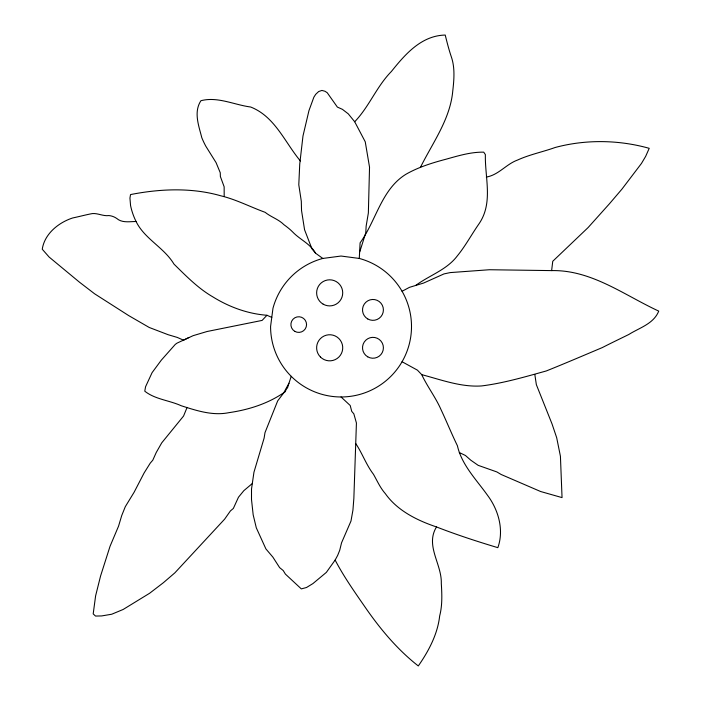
<?xml version="1.0" encoding="UTF-8"?>
<svg xmlns="http://www.w3.org/2000/svg" width="701" height="701" viewBox="0 0 701 701"><rect width="100%" height="100%" fill="white"/><g stroke="black" fill="none" stroke-linecap="round" stroke-linejoin="round"><path stroke-width="1.05" d="M359.28 258.441L341.045 256.04L322.81 258.441A70.468 70.468 0 0 0 272.978 308.265L270.577 326.508A70.468 70.468 0 0 0 334.903 396.705A70.468 70.468 0 0 0 410.435 338.741A70.468 70.468 0 0 0 359.28 258.441L360.104 242.835C376.2 220.578 381.414 189.27 406.028 174.216C418.506 167.101 432.237 162.851 446.029 159.215C458.331 155.788 470.835 151.933 483.716 152.161L485.372 154.579C484.803 177.686 493.329 202.545 479.239 223.47C471.72 234.187 465.534 245.876 457.227 256.014C446.739 269.911 429.292 275.37 415.711 285.447M322.81 258.441L315.564 253.201L311.936 248.829L304.567 229.762L301.535 210.519L301.307 201.283L298.792 184.801L299.739 164.087L302.981 136.003L308.957 110.618L313.873 97.167L315.704 94.328L318.648 91.551L321.908 90.438L324.949 91.244L327.227 92.725L337.374 107.087L342.421 109.338L348.283 113.86L354.697 121.755L365.247 141.795L369.532 167.189L368.358 212.99L366.15 226.099L365.773 232.802L359.762 251.808M291.222 376.332L288.943 383.263L283.66 392.963L277.692 400.867L264.996 432.648L264.111 438.116L253.955 472.211L251.519 489L251.501 499.515L253.175 514.823L256.294 527.8L265.898 548.909L272.873 557.111L279.611 567.6L283.222 570.544L285.395 574.101L301.316 588.893L306.503 587.508L312.935 583.574L326.351 572.393L335.139 560.064L337.645 555.429L339.722 550.285L341.545 542.828L350.982 521.045L352.936 510.118L353.856 498.385L356.423 423.001L353.847 413.853L351.736 411.373L350.211 405.493L341.045 396.968M402.067 291.274L409.48 287.34L423.632 283.038L443.996 273.907L450.217 272.593L489.394 269.736L551.626 270.604L552.756 261.263L588.095 227.571L609.493 203.711L621.91 189.165L641.468 163.438L645.656 156.367L649.214 148.323C618.808 139.779 585.598 139.271 555.087 147.517C542.714 151.951 529.641 154.535 517.627 160.021C506.192 164.104 498.656 175.005 486.301 177.073M288.943 383.263L287.541 387.811L286.122 389.353L285.36 391.631C268.711 403.469 248.943 409.761 228.833 412.679C212.587 415.956 196.569 410.637 181.261 405.756C169.449 400.359 154.991 399.351 144.774 391.184L145.571 386.733L152.082 372.652L161.309 360.148L175.303 344.375L177.081 343.104L193.099 335.674L207.119 331.494L262.113 320.41L266.958 315.266L271.778 317.387M355.775 443.584C362.391 453.521 366.194 464.781 373.493 474.323C377.217 480.921 380.292 487.957 385.366 493.679C397.344 510.67 417.253 520.475 436.495 526.942C425.016 545.658 441.884 563.876 441.306 583.425C441.954 594.282 442.454 605.34 439.658 615.969C437.669 634.177 428.618 651.159 418.295 665.95C398.089 650.169 381.16 630.138 366.483 609.116C355.451 593.142 344.103 577.265 335.139 560.064M187.079 407.421L183.574 416.026L161.729 442.857L156.235 452.504L152.792 460.189L150.251 463.124L144.099 472.982L134.11 492.251L125.295 506.683L121.72 515.568L118.557 526.144L110.048 546.281L100.567 576.012L95.616 595.824L93.198 613.901L95.529 616.056L101.654 615.934L111.731 614.225L123.166 609.467L149.637 593.248L163.438 582.662L174.873 572.831L224.618 519.161L230.41 510.933L233.345 508.444L238.471 497.228L243.86 490.647L252.053 483.743M420.469 167.302C432.762 142.548 450.261 119.188 452.776 90.876C454.064 79.721 455.054 67.848 451.426 57.114C448.929 49.885 447.054 42.367 445.223 35.05C421.301 35.585 405.134 54.336 391.421 71.449C376.691 86.381 369.199 106.657 354.697 121.755M188.709 337.593L183.557 340.187L177.274 337.426L168.135 334.71L149.225 327.472L128.686 315.59L94.626 293.815L79.397 282.126L49.123 257.048L42.262 249.232C44.496 233.915 58.533 222.532 72.676 217.967C78.591 216.723 84.4 215.181 90.263 213.98C96.501 212.166 102.521 216.469 108.9 215.566A16.421 16.421 0 0 1 116.734 218.458C122.105 223.163 129.615 221.525 136.082 221.507C144.529 238.918 164.034 247.462 174.014 264.146C186.142 276.028 198.146 288.391 212.876 296.891C229.218 307.038 247.707 313.811 266.958 315.266M402.067 361.742L417.419 370.146L421.739 374.649C441.271 379.802 461.039 387.303 481.526 385.944C503.467 383.228 525.049 376.84 546.281 370.96C565.111 363.407 583.6 355.468 602.317 347.573C611.106 343.069 619.956 338.837 628.815 334.482C639.496 327.726 653.639 323.915 658.738 311.104C624.223 295.182 591.486 269.754 551.626 270.604M315.564 253.201C310.306 243.738 299.975 239.628 292.773 232.075C290.074 229.323 287.051 226.966 283.94 224.706C278.56 219.264 271.024 217.082 265.136 212.315C250.283 206.918 236.132 199.487 220.833 195.807C191.61 187.412 160.143 188.744 130.535 194.571L129.939 198.094L130.561 205.533A65.57 65.57 0 0 0 136.082 221.507M436.495 526.942C456.605 534.775 477.232 541.487 497.841 547.665C504.221 530.061 498.455 509.864 487.519 495.292C476.408 479.677 461.714 464.956 457.411 445.757C451.619 433.831 446.695 421.678 441.052 409.691C435.663 397.353 427.426 386.812 421.739 374.649M459.286 452.522L465.446 455.484L470.739 460.154L478.161 465.333L496.86 471.931L501.136 474.481L540.62 491.515L562.044 497.605L560.423 456.255L556.682 437.704L552.038 423.947L536.353 384.656L534.828 374.509M300.44 161.002C284.79 142.338 274.994 116.541 250.651 107.008C234.265 104.878 217.555 96.326 200.915 100.716C193.458 112.151 198.786 125.733 201.8 137.694A85.548 85.548 0 0 0 205.787 146.167L216.057 162.606L220.254 172.735L220.377 176.521L224.145 186.781L224.189 196.306M367.745 318.946A10.436 10.436 0 0 0 383.403 309.903A10.436 10.436 0 0 0 367.745 300.86A10.436 10.436 0 0 0 367.745 318.946M367.745 356.835A10.436 10.436 0 0 0 383.403 347.792A10.436 10.436 0 0 0 367.745 338.749A10.436 10.436 0 0 0 367.745 356.835M320.445 357.019A13.047 13.047 0 0 0 342.281 351.175A13.047 13.047 0 0 0 326.298 335.192A13.047 13.047 0 0 0 320.445 357.019M323.152 304.155A13.047 13.047 0 0 0 342.719 292.86A13.047 13.047 0 0 0 323.152 281.557A13.047 13.047 0 0 0 323.152 304.155M294.814 331.363A7.834 7.834 0 0 0 306.556 324.581A7.834 7.834 0 0 0 294.814 317.798A7.834 7.834 0 0 0 294.814 331.363"/></g></svg>
